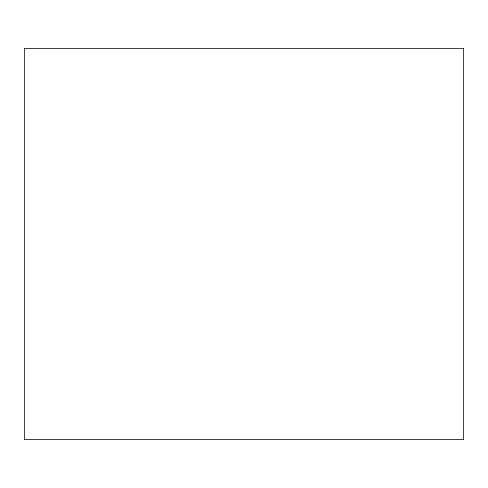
<?xml version="1.0" encoding="UTF-8"?>
<svg xmlns="http://www.w3.org/2000/svg" width="488" height="488" viewBox="0 0 488 488"><rect width="100%" height="100%" fill="white"/><g stroke="black" fill="none" stroke-linecap="round" stroke-linejoin="round"><path stroke-width="0.73" d="M463.6 48.416L24.4 48.416L24.4 439.584L463.6 439.584L463.6 48.416"/></g></svg>
